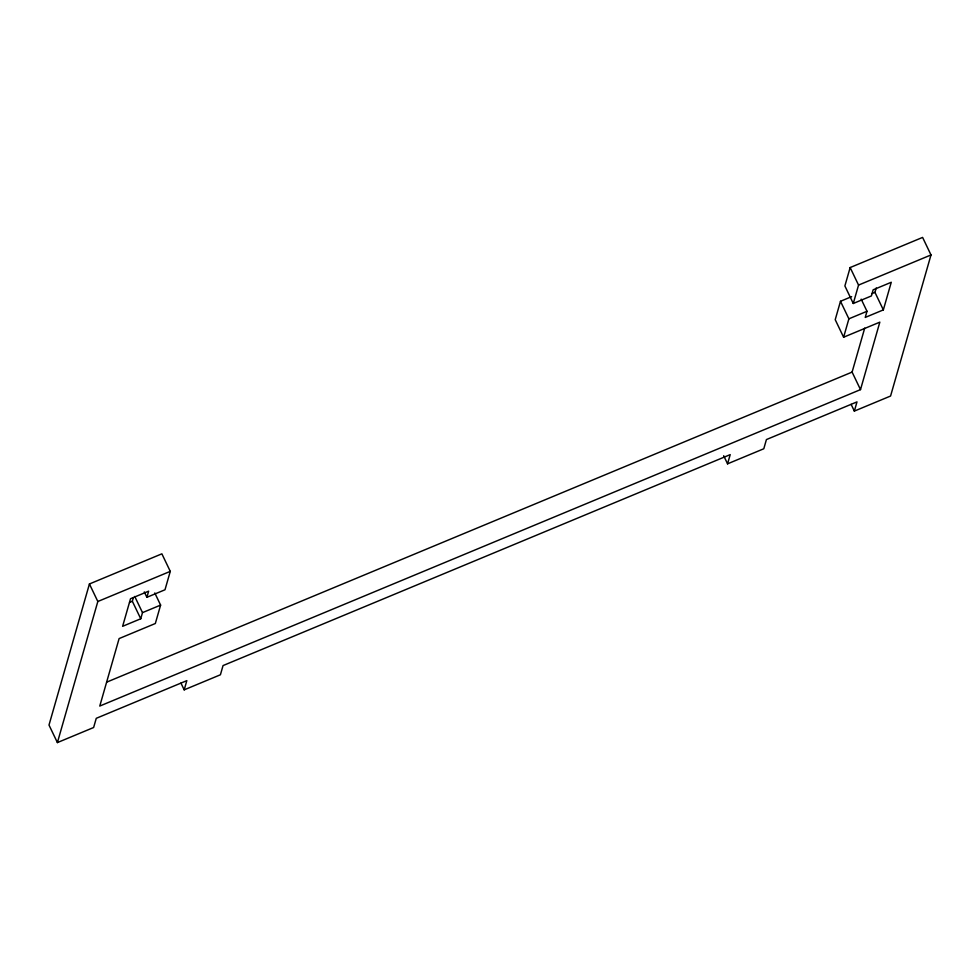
<?xml version="1.0" encoding="UTF-8"?>
<svg xmlns="http://www.w3.org/2000/svg" width="980" height="980" viewBox="0 0 980 980"><rect width="100%" height="100%" fill="white"/><g stroke="black" fill="none" stroke-linecap="round" stroke-linejoin="round"><path stroke-width="1.47" d="M144.305 591.908L146.89 597.31L164.995 589.776L170.275 571.365L161.871 553.835L89.425 583.97L49 725.053L57.404 742.583L93.627 727.515L96.261 718.316L186.825 680.647L184.191 689.846L220.414 674.779L223.048 665.579L730.198 454.634L727.564 463.834L763.788 448.767L766.421 439.567L856.986 401.898L854.352 411.098L890.575 396.03L931 254.947L922.597 237.417L850.15 267.552L844.883 285.952L853.274 303.482L871.392 295.948L873.143 289.811L891.261 282.277L883.348 309.888L865.242 317.422L866.994 311.285L861.175 299.145M57.404 742.583L97.829 601.5L89.425 583.97M146.89 597.31L148.642 591.173L130.536 598.707L122.623 626.306L140.74 618.772L132.337 601.242L133.39 597.567M140.74 618.772L142.492 612.635L134.738 596.452M154.791 592.974L160.61 605.101L155.33 623.513L119.107 638.58L99.776 706.053L860.501 389.624L879.832 322.151L843.609 337.218L835.217 319.688L840.485 301.289L851.632 296.646M843.609 337.218L848.888 318.819L840.485 301.289M853.274 303.482L858.554 285.082L850.15 267.552M860.501 389.624L852.098 372.094L864.715 328.092M883.348 309.888L874.956 292.358L876.206 287.998M97.829 601.5L170.275 571.365M858.554 285.082L931 254.947M129.556 602.406L132.337 601.242M872.163 293.51L874.956 292.358M142.492 612.635L160.61 605.101M848.888 318.819L866.994 311.285M106.906 682.056L852.098 372.094M851.118 404.348L854.352 411.098M723.681 455.737L727.564 463.834M180.957 683.109L184.191 689.846"/></g></svg>
